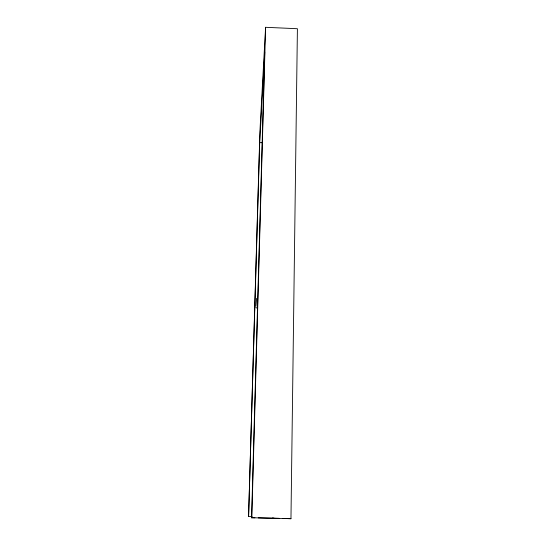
<?xml version="1.0" encoding="UTF-8"?>
<svg xmlns="http://www.w3.org/2000/svg" width="546" height="546" viewBox="0 0 546 546"><rect width="100%" height="100%" fill="white"/><g stroke="black" fill="none" stroke-linecap="round" stroke-linejoin="round"><path stroke-width="0.82" d="M290.963 518.7L297.406 28.72L265.602 27.3L259.91 131.62L248.594 516.38L259.691 142.629L264.735 51.925L251.576 517.724L290.963 518.7L282.569 518.42M255.938 306.313L256.586 298.389M251.788 517.82L265.602 27.3M248.594 516.38L252.109 516.509M251.576 517.724L254.927 517.799M258.278 517.874L279.218 518.345M259.691 142.629L262.23 142.731M256.647 308.046L255.938 307.391M272.55 517.949L274.16 518.236"/></g></svg>
